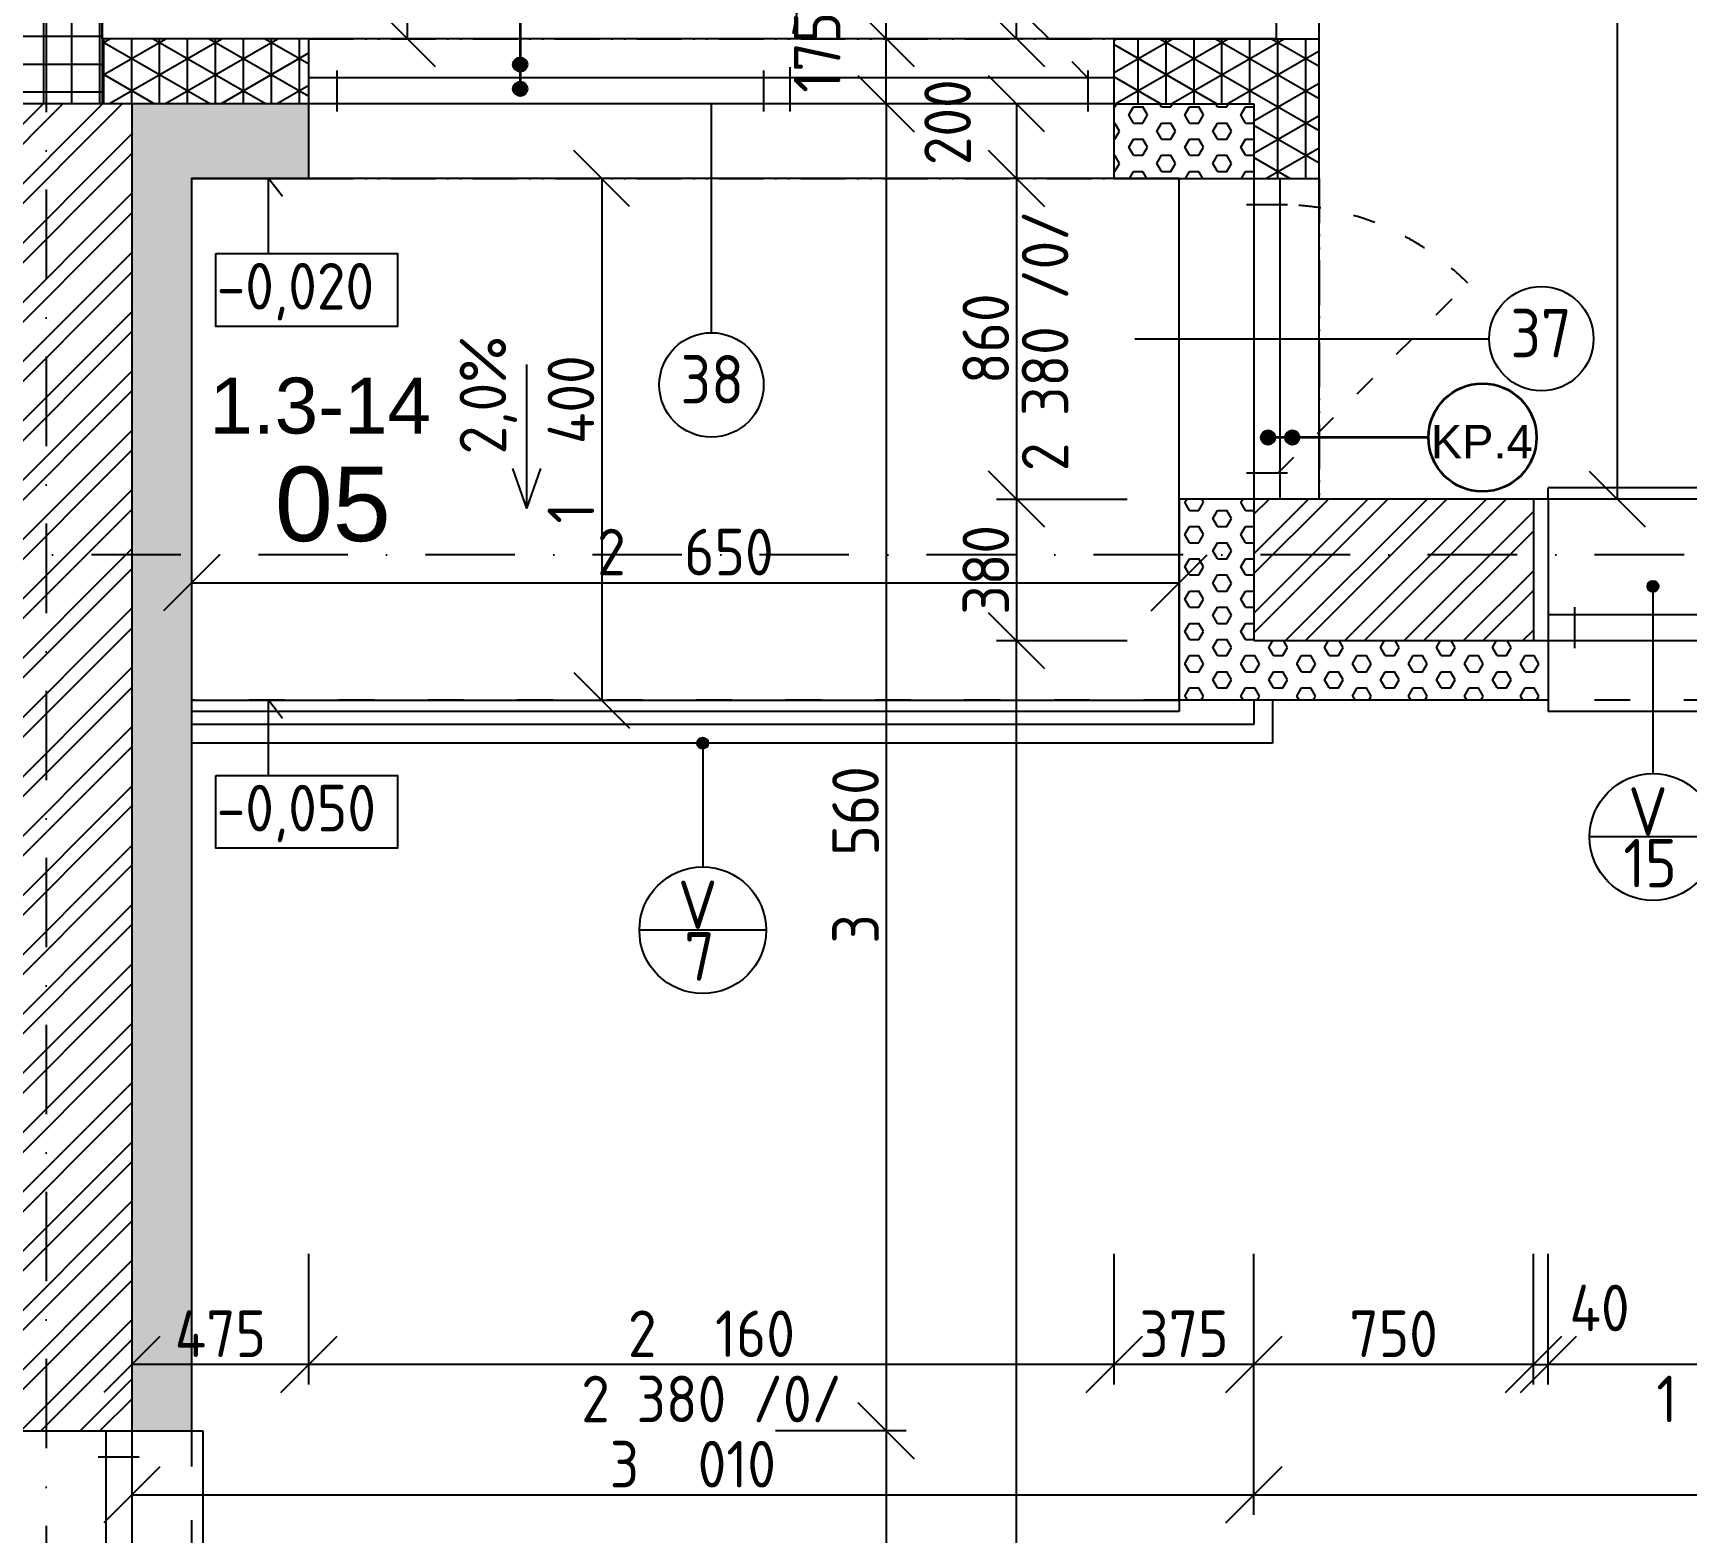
# Model space of a CAD drawing. Extents: x 4511820 to 5180432, y -1526536 to -944957.
# Drawn here: x 5109347 to 5113784, y -1302019 to -1297995 of the extents above; entities that cross this region are included whole.
import ezdxf

# ---------------------------------------------------------------- set-up
doc = ezdxf.new("R2010")
doc.units = 0
doc.header["$MEASUREMENT"] = 0
for name, pattern in [('ACAD_ISO03W100', [30, 12, -18]), ('ACAD_ISO12W100', [22, 12, -3, 0.5, -3, 0.5, -3]), ('BODKOCIARKOVANA_3', [5.6, 3, -1.3, 0, -1.3])]:
    doc.linetypes.add(name, pattern=pattern)
doc.layers.get('0').update_dxf_attribs({"linetype": 'CONTINUOUS'})
doc.layers.get('Defpoints').update_dxf_attribs({"color": 61, "linetype": 'CONTINUOUS'})
for name, color, linetype in [('KÓTY', 4, 'CONTINUOUS'), ('MÚRY', 1, 'CONTINUOUS'), ('OKNÁ', 143, 'CONTINUOUS'), ('osi', 253, 'CONTINUOUS'), ('Plochy', 41, 'CONTINUOUS'), ('POPIS', 7, 'CONTINUOUS'), ('POZEMOK', 7, 'CONTINUOUS'), ('TENKÁ', 7, 'CONTINUOUS'), ('ŠRAFY', 82, 'CONTINUOUS')]:
    doc.layers.add(name, color=color, linetype=linetype)
doc.layers.add('preklady', color=74, linetype='CONTINUOUS', lineweight=35)
doc.styles.add('ARIAL', font='arial.ttf')
doc.styles.add('STYLE1', font='isocp.shx')
doc.dimstyles.new('STANDARD-50', dxfattribs={"dimtxt": 125, "dimasz": 150, "dimexe": 10, "dimexo": 200, "dimgap": 20, "dimtad": 1, "dimdsep": 46, "dimlunit": 6, "dimtxsty": 'STYLE1', "dimblk1": 'OBLIQUE', "dimblk2": 'OBLIQUE', "dimsah": 1, "dimcen": 2.5, "dimse1": 1, "dimse2": 1, "dimadec": 0, "dimazin": 0, "dimtfac": 1, "dimtmove": 1, "dimatfit": 3, "dimldrblk": 'OBLIQUE', "dimfxl": 1, "dimtolj": 1, "dimtzin": 0, "dimarcsym": 0})
pattern_1 = [(45, (115395, 30907.69), (-79.549513, 79.549513), []), (45, (115448.03, 30907.69), (-79.549513, 79.549513), [])]
pattern_2 = [(90, (584112, -175781), (-75, 5e-15), []), (150, (584112, -175781), (-37.5, -64.9519053), []), (210, (584112, -175781), (37.5, -64.9519053), [])]
pattern_3 = [(0, (9e-09, -175781), (0, 43.3012702), [25, -50]), (120, (9e-09, -175781), (-37.5, -21.6506351), [25, -50]), (60, (25, -175781), (-37.5, 21.6506351), [25, -50])]

# ---------------------------------------------------------------- blocks, each defined once
blk = doc.blocks.new('_OBLIQUE')
at = {"color": 0, "linetype": 'ByBlock'}
blk.add_line((-0.5, -0.5), (0.5, 0.5), dxfattribs=at)
blk = doc.blocks.new('*D24719')
at = {"layer": 'Defpoints', "color": 0}
for p in [(5109612.5, -1298079.2), (5142602.5, -1299519.2), (5142602.5, -1302267.1)]:
    blk.add_point(p, dxfattribs=at)
at = {"layer": 'KÓTY', "color": 0, "lineweight": -2}
blk.add_line((5109612.5, -1302267.1), (5142602.5, -1302267.1), dxfattribs=at)
at = {"layer": 'KÓTY', "color": 0, "linetype": 'ByBlock', "lineweight": -2, "xscale": 150, "yscale": 150, "zscale": 150, "rotation": 180}
blk.add_blockref('_OBLIQUE', (5109612.5, -1302267.1), dxfattribs=at)
at = {"layer": 'KÓTY', "color": 0, "linetype": 'ByBlock', "lineweight": -2, "xscale": 150, "yscale": 150, "zscale": 150}
blk.add_blockref('_OBLIQUE', (5142602.5, -1302267.1), dxfattribs=at)
at = {"layer": 'KÓTY', "color": 0, "insert": (5126107.5, -1302184.6), "char_height": 125, "attachment_point": 5, "style": 'STYLE1'}
blk.add_mtext('\\A1;32ﾠ990', dxfattribs=at)
blk = doc.blocks.new('*D24725')
at = {"layer": 'Defpoints', "color": 0}
for p in [(5109612.5, -1298185.2), (5112622.5, -1298185.2), (5112622.5, -1301917.1)]:
    blk.add_point(p, dxfattribs=at)
at = {"layer": 'KÓTY', "color": 0, "lineweight": -2}
blk.add_line((5109612.5, -1301917.1), (5112622.5, -1301917.1), dxfattribs=at)
at = {"layer": 'KÓTY', "color": 0, "linetype": 'ByBlock', "lineweight": -2, "xscale": 150, "yscale": 150, "zscale": 150, "rotation": 180}
blk.add_blockref('_OBLIQUE', (5109612.5, -1301917.1), dxfattribs=at)
at = {"layer": 'KÓTY', "color": 0, "linetype": 'ByBlock', "lineweight": -2, "xscale": 150, "yscale": 150, "zscale": 150}
blk.add_blockref('_OBLIQUE', (5112622.5, -1301917.1), dxfattribs=at)
at = {"layer": 'KÓTY', "color": 0, "insert": (5111117.5, -1301834.6), "char_height": 125, "attachment_point": 5, "style": 'STYLE1'}
blk.add_mtext('\\A1;3ﾠ010', dxfattribs=at)
blk = doc.blocks.new('*D24726')
at = {"layer": 'Defpoints', "color": 0}
for p in [(5112622.5, -1298185.2), (5116172.5, -1299625.2), (5116172.5, -1301917.1)]:
    blk.add_point(p, dxfattribs=at)
at = {"layer": 'KÓTY', "color": 0, "lineweight": -2}
blk.add_line((5112622.5, -1301917.1), (5116172.5, -1301917.1), dxfattribs=at)
at = {"layer": 'KÓTY', "color": 0, "linetype": 'ByBlock', "lineweight": -2, "xscale": 150, "yscale": 150, "zscale": 150, "rotation": 180}
blk.add_blockref('_OBLIQUE', (5112622.5, -1301917.1), dxfattribs=at)
at = {"layer": 'KÓTY', "color": 0, "linetype": 'ByBlock', "lineweight": -2, "xscale": 150, "yscale": 150, "zscale": 150}
blk.add_blockref('_OBLIQUE', (5116172.5, -1301917.1), dxfattribs=at)
at = {"layer": 'KÓTY', "color": 0, "insert": (5114397.5, -1301834.6), "char_height": 125, "attachment_point": 5, "style": 'STYLE1'}
blk.add_mtext('\\A1;3ﾠ550', dxfattribs=at)
blk = doc.blocks.new('*D24761')
at = {"layer": 'Defpoints', "color": 0}
for p in [(5112622.5, -1299435.2), (5113372.5, -1299515.2), (5112622.5, -1301567.1)]:
    blk.add_point(p, dxfattribs=at)
at = {"layer": 'KÓTY', "color": 0, "lineweight": -2}
blk.add_line((5113372.5, -1301567.1), (5112622.5, -1301567.1), dxfattribs=at)
at = {"layer": 'KÓTY', "color": 0, "linetype": 'ByBlock', "lineweight": -2, "xscale": 150, "yscale": 150, "zscale": 150, "rotation": 180}
blk.add_blockref('_OBLIQUE', (5112622.5, -1301567.1), dxfattribs=at)
at = {"layer": 'KÓTY', "color": 0, "linetype": 'ByBlock', "lineweight": -2, "xscale": 150, "yscale": 150, "zscale": 150}
blk.add_blockref('_OBLIQUE', (5113372.5, -1301567.1), dxfattribs=at)
at = {"layer": 'KÓTY', "color": 0, "insert": (5112997.5, -1301484.6), "char_height": 125, "attachment_point": 5, "style": 'STYLE1'}
blk.add_mtext('\\A1;750', dxfattribs=at)
blk = doc.blocks.new('*D24762')
at = {"layer": 'Defpoints', "color": 0}
for p in [(5112247.5, -1298385.2), (5112622.5, -1299435.2), (5112247.5, -1301567.1)]:
    blk.add_point(p, dxfattribs=at)
at = {"layer": 'KÓTY', "color": 0, "lineweight": -2}
blk.add_line((5112622.5, -1301567.1), (5112247.5, -1301567.1), dxfattribs=at)
at = {"layer": 'KÓTY', "color": 0, "linetype": 'ByBlock', "lineweight": -2, "xscale": 150, "yscale": 150, "zscale": 150, "rotation": 180}
blk.add_blockref('_OBLIQUE', (5112247.5, -1301567.1), dxfattribs=at)
at = {"layer": 'KÓTY', "color": 0, "linetype": 'ByBlock', "lineweight": -2, "xscale": 150, "yscale": 150, "zscale": 150}
blk.add_blockref('_OBLIQUE', (5112622.5, -1301567.1), dxfattribs=at)
at = {"layer": 'KÓTY', "color": 0, "insert": (5112435, -1301484.6), "char_height": 125, "attachment_point": 5, "style": 'STYLE1'}
blk.add_mtext('\\A1;375', dxfattribs=at)
blk = doc.blocks.new('*D24763')
at = {"layer": 'Defpoints', "color": 0}
for p in [(5110087.5, -1298385.2), (5112247.5, -1298385.2), (5110087.5, -1301567.1)]:
    blk.add_point(p, dxfattribs=at)
at = {"layer": 'KÓTY', "color": 0, "lineweight": -2}
blk.add_line((5112247.5, -1301567.1), (5110087.5, -1301567.1), dxfattribs=at)
at = {"layer": 'KÓTY', "color": 0, "linetype": 'ByBlock', "lineweight": -2, "xscale": 150, "yscale": 150, "zscale": 150, "rotation": 180}
blk.add_blockref('_OBLIQUE', (5110087.5, -1301567.1), dxfattribs=at)
at = {"layer": 'KÓTY', "color": 0, "linetype": 'ByBlock', "lineweight": -2, "xscale": 150, "yscale": 150, "zscale": 150}
blk.add_blockref('_OBLIQUE', (5112247.5, -1301567.1), dxfattribs=at)
at = {"layer": 'KÓTY', "color": 0, "insert": (5111167.5, -1301484.6), "char_height": 125, "attachment_point": 5, "style": 'STYLE1'}
blk.add_mtext('\\A1;2ﾠ160', dxfattribs=at)
blk = doc.blocks.new('*D24764')
at = {"layer": 'Defpoints', "color": 0}
for p in [(5109612.5, -1298385.2), (5110087.5, -1298385.2), (5109612.5, -1301567.1)]:
    blk.add_point(p, dxfattribs=at)
at = {"layer": 'KÓTY', "color": 0, "lineweight": -2}
blk.add_line((5110087.5, -1301567.1), (5109612.5, -1301567.1), dxfattribs=at)
at = {"layer": 'KÓTY', "color": 0, "linetype": 'ByBlock', "lineweight": -2, "xscale": 150, "yscale": 150, "zscale": 150, "rotation": 180}
blk.add_blockref('_OBLIQUE', (5109612.5, -1301567.1), dxfattribs=at)
at = {"layer": 'KÓTY', "color": 0, "linetype": 'ByBlock', "lineweight": -2, "xscale": 150, "yscale": 150, "zscale": 150}
blk.add_blockref('_OBLIQUE', (5110087.5, -1301567.1), dxfattribs=at)
at = {"layer": 'KÓTY', "color": 0, "insert": (5109850, -1301484.6), "char_height": 125, "attachment_point": 5, "style": 'STYLE1'}
blk.add_mtext('\\A1;475', dxfattribs=at)
blk = doc.blocks.new('*D24771')
at = {"layer": 'Defpoints', "color": 0}
for p in [(5113372.5, -1299625.2), (5113412.5, -1299625.2), (5113412.5, -1301567.1)]:
    blk.add_point(p, dxfattribs=at)
at = {"layer": 'KÓTY', "color": 0, "lineweight": -2}
blk.add_line((5113372.5, -1301567.1), (5113412.5, -1301567.1), dxfattribs=at)
at = {"layer": 'KÓTY', "color": 0, "linetype": 'ByBlock', "lineweight": -2, "xscale": 150, "yscale": 150, "zscale": 150, "rotation": 180}
blk.add_blockref('_OBLIQUE', (5113372.5, -1301567.1), dxfattribs=at)
at = {"layer": 'KÓTY', "color": 0, "linetype": 'ByBlock', "lineweight": -2, "xscale": 150, "yscale": 150, "zscale": 150}
blk.add_blockref('_OBLIQUE', (5113412.5, -1301567.1), dxfattribs=at)
at = {"layer": 'KÓTY', "color": 0, "insert": (5113550, -1301415.5), "char_height": 125, "attachment_point": 5, "style": 'STYLE1'}
blk.add_mtext('\\A1;40', dxfattribs=at)
blk = doc.blocks.new('*D24773')
at = {"layer": 'Defpoints', "color": 0}
for p in [(5113412.5, -1299625.2), (5114832.5, -1299625.2), (5113412.5, -1301567.1)]:
    blk.add_point(p, dxfattribs=at)
at = {"layer": 'KÓTY', "color": 0, "lineweight": -2}
blk.add_line((5114832.5, -1301567.1), (5113412.5, -1301567.1), dxfattribs=at)
at = {"layer": 'KÓTY', "color": 0, "linetype": 'ByBlock', "lineweight": -2, "xscale": 150, "yscale": 150, "zscale": 150, "rotation": 180}
blk.add_blockref('_OBLIQUE', (5113412.5, -1301567.1), dxfattribs=at)
at = {"layer": 'KÓTY', "color": 0, "linetype": 'ByBlock', "lineweight": -2, "xscale": 150, "yscale": 150, "zscale": 150}
blk.add_blockref('_OBLIQUE', (5114832.5, -1301567.1), dxfattribs=at)
at = {"layer": 'KÓTY', "color": 0, "insert": (5114122.5, -1301484.6), "char_height": 125, "attachment_point": 5, "style": 'STYLE1'}
blk.add_mtext('\\A1;1ﾠ420', dxfattribs=at)
blk = doc.blocks.new('*D24775')
at = {"layer": 'Defpoints', "color": 0}
for p in [(5111986, -1299625.2), (5112270.5, -1299625.2), (5109260.5, -1312335.2)]:
    blk.add_point(p, dxfattribs=at)
at = {"layer": 'KÓTY', "color": 0, "lineweight": -2}
blk.add_line((5111986, -1312335.2), (5111986, -1299625.2), dxfattribs=at)
at = {"layer": 'KÓTY', "color": 0, "linetype": 'ByBlock', "lineweight": -2, "xscale": 150, "yscale": 150, "zscale": 150}
for p, rotation in [((5111986, -1299625.2), 90), ((5111986, -1312335.2), 270)]:
    blk.add_blockref('_OBLIQUE', p, dxfattribs=dict(at, rotation=rotation))
at = {"layer": 'KÓTY', "color": 0, "insert": (5111903.5, -1305980.2), "char_height": 125, "attachment_point": 5, "rotation": 90, "style": 'STYLE1'}
blk.add_mtext('\\A1;12ﾠ710', dxfattribs=at)
blk = doc.blocks.new('*D24784')
at = {"layer": 'Defpoints', "color": 0}
for p in [(5109502.5, -1301745.2), (5109502.5, -1303165.2), (5111636, -1303165.2)]:
    blk.add_point(p, dxfattribs=at)
at = {"layer": 'KÓTY', "color": 0, "lineweight": -2}
blk.add_line((5111636, -1301745.2), (5111636, -1303165.2), dxfattribs=at)
at = {"layer": 'KÓTY', "color": 0, "linetype": 'ByBlock', "lineweight": -2, "xscale": 150, "yscale": 150, "zscale": 150}
for p, rotation in [((5111636, -1301745.2), 90), ((5111636, -1303165.2), 270)]:
    blk.add_blockref('_OBLIQUE', p, dxfattribs=dict(at, rotation=rotation))
at = {"layer": 'KÓTY', "color": 0, "insert": (5111553.5, -1302455.2), "char_height": 125, "attachment_point": 5, "rotation": 90, "style": 'STYLE1'}
blk.add_mtext('\\A1;1ﾠ420', dxfattribs=at)
blk = doc.blocks.new('*D24785')
at = {"layer": 'Defpoints', "color": 0}
for p in [(5109612.5, -1298185.2), (5109612.5, -1301745.2), (5111636, -1301745.2)]:
    blk.add_point(p, dxfattribs=at)
at = {"layer": 'KÓTY', "color": 0, "lineweight": -2}
blk.add_line((5111636, -1298185.2), (5111636, -1301745.2), dxfattribs=at)
at = {"layer": 'KÓTY', "color": 0, "linetype": 'ByBlock', "lineweight": -2, "xscale": 150, "yscale": 150, "zscale": 150}
for p, rotation in [((5111636, -1298185.2), 90), ((5111636, -1301745.2), 270)]:
    blk.add_blockref('_OBLIQUE', p, dxfattribs=dict(at, rotation=rotation))
at = {"layer": 'KÓTY', "color": 0, "insert": (5111554, -1300200), "char_height": 125, "attachment_point": 5, "rotation": 90, "style": 'STYLE1'}
blk.add_mtext('\\A1;3ﾠ560', dxfattribs=at)
blk = doc.blocks.new('*D25096')
at = {"layer": 'Defpoints', "color": 0}
for p in [(5111636, -1298010.2), (5111897.5, -1298010.2), (5111897.5, -1298185.2)]:
    blk.add_point(p, dxfattribs=at)
at = {"layer": 'KÓTY', "color": 0, "lineweight": -2}
blk.add_line((5111636, -1298185.2), (5111636, -1298010.2), dxfattribs=at)
at = {"layer": 'KÓTY', "color": 0, "linetype": 'ByBlock', "lineweight": -2, "xscale": 150, "yscale": 150, "zscale": 150}
for p, rotation in [((5111636, -1298010.2), 90), ((5111636, -1298185.2), 270)]:
    blk.add_blockref('_OBLIQUE', p, dxfattribs=dict(at, rotation=rotation))
at = {"layer": 'KÓTY', "color": 0, "insert": (5111451, -1298046.9), "char_height": 125, "attachment_point": 5, "rotation": 90, "style": 'STYLE1'}
blk.add_mtext('\\A1;175', dxfattribs=at)
blk = doc.blocks.new('*D25097')
at = {"layer": 'Defpoints', "color": 0}
for p in [(5111636, -1293875.2), (5111636, -1293875.2), (5111897.5, -1298010.2)]:
    blk.add_point(p, dxfattribs=at)
at = {"layer": 'KÓTY', "color": 0, "lineweight": -2}
blk.add_line((5111636, -1298010.2), (5111636, -1293875.2), dxfattribs=at)
at = {"layer": 'KÓTY', "color": 0, "linetype": 'ByBlock', "lineweight": -2, "xscale": 150, "yscale": 150, "zscale": 150}
for p, rotation in [((5111636, -1293875.2), 90), ((5111636, -1298010.2), 270)]:
    blk.add_blockref('_OBLIQUE', p, dxfattribs=dict(at, rotation=rotation))
at = {"layer": 'KÓTY', "color": 0, "insert": (5111553.5, -1295942.7), "char_height": 125, "attachment_point": 5, "rotation": 90, "style": 'STYLE1'}
blk.add_mtext('\\A1;4ﾠ135', dxfattribs=at)
blk = doc.blocks.new('*D25102')
at = {"layer": 'Defpoints', "color": 0}
for p in [(5110351.5, -1294475.2), (5110351.5, -1298010.2), (5110351.5, -1298010.2)]:
    blk.add_point(p, dxfattribs=at)
at = {"layer": 'KÓTY', "color": 0, "lineweight": -2}
blk.add_line((5110351.5, -1294475.2), (5110351.5, -1298010.2), dxfattribs=at)
at = {"layer": 'KÓTY', "color": 0, "linetype": 'ByBlock', "lineweight": -2, "xscale": 150, "yscale": 150, "zscale": 150}
for p, rotation in [((5110351.5, -1294475.2), 90), ((5110351.5, -1298010.2), 270)]:
    blk.add_blockref('_OBLIQUE', p, dxfattribs=dict(at, rotation=rotation))
at = {"layer": 'KÓTY', "color": 0, "insert": (5110269, -1296242.7), "char_height": 125, "attachment_point": 5, "rotation": 90, "style": 'STYLE1'}
blk.add_mtext('\\A1;3ﾠ535', dxfattribs=at)
blk = doc.blocks.new('*D25103')
at = {"layer": 'Defpoints', "color": 0}
for p in [(5112797.5, -1297608.5), (5109532.5, -1298010.2), (5112797.5, -1298010.2)]:
    blk.add_point(p, dxfattribs=at)
at = {"layer": 'KÓTY', "color": 0, "lineweight": -2}
blk.add_line((5109532.5, -1297608.5), (5112797.5, -1297608.5), dxfattribs=at)
at = {"layer": 'KÓTY', "color": 0, "linetype": 'ByBlock', "lineweight": -2, "xscale": 150, "yscale": 150, "zscale": 150, "rotation": 180}
blk.add_blockref('_OBLIQUE', (5109532.5, -1297608.5), dxfattribs=at)
at = {"layer": 'KÓTY', "color": 0, "linetype": 'ByBlock', "lineweight": -2, "xscale": 150, "yscale": 150, "zscale": 150}
blk.add_blockref('_OBLIQUE', (5112797.5, -1297608.5), dxfattribs=at)
at = {"layer": 'KÓTY', "color": 0, "insert": (5111165, -1297526), "char_height": 125, "attachment_point": 5, "style": 'STYLE1'}
blk.add_mtext('\\A1;3ﾠ265', dxfattribs=at)
blk = doc.blocks.new('*D25152')
at = {"layer": 'Defpoints', "color": 0}
for p in [(5112622.5, -1299245.2), (5111986, -1299625.2), (5112622.5, -1299625.2)]:
    blk.add_point(p, dxfattribs=at)
at = {"layer": 'KÓTY', "color": 0, "lineweight": -2}
blk.add_line((5111986, -1299245.2), (5111986, -1299625.2), dxfattribs=at)
at = {"layer": 'KÓTY', "color": 0, "linetype": 'ByBlock', "lineweight": -2, "xscale": 150, "yscale": 150, "zscale": 150}
for p, rotation in [((5111986, -1299245.2), 90), ((5111986, -1299625.2), 270)]:
    blk.add_blockref('_OBLIQUE', p, dxfattribs=dict(at, rotation=rotation))
at = {"layer": 'KÓTY', "color": 0, "insert": (5111903.5, -1299435.2), "char_height": 125, "attachment_point": 5, "rotation": 90, "style": 'STYLE1'}
blk.add_mtext('\\A1;380', dxfattribs=at)
blk = doc.blocks.new('*D25153')
at = {"layer": 'Defpoints', "color": 0}
for p in [(5112422.5, -1298385.2), (5111986, -1299245.2), (5112422.5, -1299245.2)]:
    blk.add_point(p, dxfattribs=at)
at = {"layer": 'KÓTY', "color": 0, "lineweight": -2}
blk.add_line((5111986, -1298385.2), (5111986, -1299245.2), dxfattribs=at)
at = {"layer": 'KÓTY', "color": 0, "linetype": 'ByBlock', "lineweight": -2, "xscale": 150, "yscale": 150, "zscale": 150}
for p, rotation in [((5111986, -1298385.2), 90), ((5111986, -1299245.2), 270)]:
    blk.add_blockref('_OBLIQUE', p, dxfattribs=dict(at, rotation=rotation))
at = {"layer": 'KÓTY', "color": 0, "insert": (5111903.5, -1298815.2), "char_height": 125, "attachment_point": 5, "rotation": 90, "style": 'STYLE1'}
blk.add_mtext('\\A1;860', dxfattribs=at)
blk = doc.blocks.new('*D25154')
at = {"layer": 'Defpoints', "color": 0}
for p in [(5112247.5, -1298185.2), (5111986, -1298385.2), (5112247.5, -1298385.2)]:
    blk.add_point(p, dxfattribs=at)
at = {"layer": 'KÓTY', "color": 0, "lineweight": -2}
blk.add_line((5111986, -1298185.2), (5111986, -1298385.2), dxfattribs=at)
at = {"layer": 'KÓTY', "color": 0, "linetype": 'ByBlock', "lineweight": -2, "xscale": 150, "yscale": 150, "zscale": 150}
for p, rotation in [((5111986, -1298185.2), 90), ((5111986, -1298385.2), 270)]:
    blk.add_blockref('_OBLIQUE', p, dxfattribs=dict(at, rotation=rotation))
at = {"layer": 'KÓTY', "color": 0, "insert": (5111801, -1298234.4), "char_height": 125, "attachment_point": 5, "rotation": 90, "style": 'STYLE1'}
blk.add_mtext('\\A1;200', dxfattribs=at)
blk = doc.blocks.new('*D25155')
at = {"layer": 'Defpoints', "color": 0}
for p in [(5112750, -1293760.2), (5112870, -1299245.2), (5113597, -1299245.2)]:
    blk.add_point(p, dxfattribs=at)
at = {"layer": 'KÓTY', "color": 0, "lineweight": -2}
blk.add_line((5113597, -1293760.2), (5113597, -1299245.2), dxfattribs=at)
at = {"layer": 'KÓTY', "color": 0, "linetype": 'ByBlock', "lineweight": -2, "xscale": 150, "yscale": 150, "zscale": 150}
for p, rotation in [((5113597, -1293760.2), 90), ((5113597, -1299245.2), 270)]:
    blk.add_blockref('_OBLIQUE', p, dxfattribs=dict(at, rotation=rotation))
at = {"layer": 'KÓTY', "color": 0, "insert": (5113514.5, -1296502.7), "char_height": 125, "attachment_point": 5, "rotation": 90, "style": 'STYLE1'}
blk.add_mtext('\\A1;5ﾠ485', dxfattribs=at)
blk = doc.blocks.new('*D25195')
at = {"layer": 'Defpoints', "color": 0}
for p in [(5109772.5, -1298385.2), (5112422.5, -1298385.2), (5112422.5, -1299470)]:
    blk.add_point(p, dxfattribs=at)
at = {"layer": 'KÓTY', "color": 0, "lineweight": -2}
blk.add_line((5109772.5, -1299470), (5112422.5, -1299470), dxfattribs=at)
at = {"layer": 'KÓTY', "color": 0, "linetype": 'ByBlock', "lineweight": -2, "xscale": 150, "yscale": 150, "zscale": 150, "rotation": 180}
blk.add_blockref('_OBLIQUE', (5109772.5, -1299470), dxfattribs=at)
at = {"layer": 'KÓTY', "color": 0, "linetype": 'ByBlock', "lineweight": -2, "xscale": 150, "yscale": 150, "zscale": 150}
blk.add_blockref('_OBLIQUE', (5112422.5, -1299470), dxfattribs=at)
at = {"layer": 'KÓTY', "color": 0, "insert": (5111097.5, -1299387.5), "char_height": 125, "attachment_point": 5, "style": 'STYLE1'}
blk.add_mtext('\\A1;2ﾠ650', dxfattribs=at)
blk = doc.blocks.new('*D25196')
at = {"layer": 'Defpoints', "color": 0}
for p in [(5111616.5, -1298385.2), (5110873, -1299785.2), (5111791.5, -1299785.2)]:
    blk.add_point(p, dxfattribs=at)
at = {"layer": 'KÓTY', "color": 0, "lineweight": -2}
blk.add_line((5110873, -1298385.2), (5110873, -1299785.2), dxfattribs=at)
at = {"layer": 'KÓTY', "color": 0, "linetype": 'ByBlock', "lineweight": -2, "xscale": 150, "yscale": 150, "zscale": 150}
for p, rotation in [((5110873, -1298385.2), 90), ((5110873, -1299785.2), 270)]:
    blk.add_blockref('_OBLIQUE', p, dxfattribs=dict(at, rotation=rotation))
at = {"layer": 'KÓTY', "color": 0, "insert": (5110790.5, -1299085.2), "char_height": 125, "attachment_point": 5, "rotation": 90, "style": 'STYLE1'}
blk.add_mtext('\\A1;1ﾠ400', dxfattribs=at)
blk = doc.blocks.new('*D25654')
at = {"layer": 'Defpoints', "color": 0}
for p in [(5111986, -1296760.2), (5112579, -1296760.2), (5112579, -1298010.2)]:
    blk.add_point(p, dxfattribs=at)
at = {"layer": 'KÓTY', "color": 0, "lineweight": -2}
blk.add_line((5111986, -1298010.2), (5111986, -1296760.2), dxfattribs=at)
at = {"layer": 'KÓTY', "color": 0, "linetype": 'ByBlock', "lineweight": -2, "xscale": 150, "yscale": 150, "zscale": 150}
for p, rotation in [((5111986, -1296760.2), 90), ((5111986, -1298010.2), 270)]:
    blk.add_blockref('_OBLIQUE', p, dxfattribs=dict(at, rotation=rotation))
at = {"layer": 'KÓTY', "color": 0, "insert": (5111903.5, -1297385.2), "char_height": 125, "attachment_point": 5, "rotation": 90, "style": 'STYLE1'}
blk.add_mtext('\\A1;1ﾠ250', dxfattribs=at)

msp = doc.modelspace()

# ---------------------------------------------------------------- hatches: boundary and pattern name
at = {"layer": 'preklady'}
h = msp.add_hatch(color=256, dxfattribs=at)
h.dxf.hatch_style = 1
h.paths.add_polyline_path([(5110672.904, -1298079.691, 1), (5110635.904, -1298079.691, 1)])
h = msp.add_hatch(color=256, dxfattribs=at)
h.dxf.hatch_style = 1
h.paths.add_polyline_path([(5110672.904, -1298144.691, 1), (5110635.904, -1298144.691, 1)])
h = msp.add_hatch(color=256, dxfattribs=at)
h.dxf.hatch_style = 1
h.paths.add_polyline_path([(5112660.691, -1299098.691, 1), (5112660.691, -1299061.691, 1)])
h = msp.add_hatch(color=256, dxfattribs=at)
h.dxf.hatch_style = 1
h.paths.add_polyline_path([(5112725.691, -1299098.691, 1), (5112725.691, -1299061.691, 1)])
at = {"layer": 'TENKÁ'}
h = msp.add_hatch(color=256, dxfattribs=at)
h.dxf.hatch_style = 1
h.paths.add_polyline_path([(5113693.234, -1299494.518, 2.41421356), (5113678.234, -1299479.518, 0.41421356)])
h = msp.add_hatch(color=256, dxfattribs=at)
h.dxf.hatch_style = 1
h.paths.add_polyline_path([(5111144, -1299915.191, 2.41421356), (5111129, -1299900.191, 0.41421356)])
at = {"layer": 'ŠRAFY', "ltscale": 0.25}
h = msp.add_hatch(dxfattribs=at)
h.set_pattern_fill('ANSI37', color=256, scale=600, angle=45)
h.set_pattern_definition([(90, (-3307273.674, 493071.734), (-75, 1e-14), []), (180, (-3307273.674, 493071.734), (-1e-14, -75), [])])
h.paths.add_polyline_path([(5109232.5, -1295330.191), (5109232.5, -1295445.191), (5109232.5, -1298185.191), (5109532.5, -1298185.191), (5109532.5, -1298010.191), (5109532.5, -1294475.191), (5109532.5, -1294360.191), (5109532.5, -1293685.191), (5109347.5, -1293685.191), (5109232.5, -1293685.191), (5109232.5, -1295280.191)])
h = msp.add_hatch(dxfattribs=at)
h.set_pattern_fill('NET3', color=256, scale=600, angle=90)
h.set_pattern_definition(pattern_2)
h.paths.add_polyline_path([(5109532.5, -1298185.191), (5109612.5, -1298185.191), (5110087.5, -1298185.191), (5110087.5, -1298115.191), (5110087.5, -1298010.191), (5109532.5, -1298010.191)])
h = msp.add_hatch(dxfattribs=at)
h.set_pattern_fill('NET3', color=256, scale=600, angle=90)
h.set_pattern_definition(pattern_2)
h.paths.add_polyline_path([(5112797.5, -1298385.191), (5112797.5, -1298010.191), (5112682.5, -1298010.191), (5112247.5, -1298010.191), (5112247.5, -1298185.191), (5112622.5, -1298185.191), (5112622.5, -1298385.191)])
at = {"layer": 'ŠRAFY'}
h = msp.add_hatch(dxfattribs=at)
h.set_pattern_fill('ANSI32', color=256, scale=300)
h.set_pattern_definition(pattern_1)
h.paths.add_polyline_path([(5109612.5, -1301745.191), (5109612.5, -1298185.191), (5109232.5, -1298185.191), (5109232.5, -1299245.191), (5109232.5, -1299545.191), (5109232.5, -1300440.191), (5109232.5, -1300520.191), (5109232.5, -1301300.191), (5109232.5, -1301415.191), (5109232.5, -1301745.191)])
h = msp.add_hatch(dxfattribs=at)
h.set_pattern_fill('HEX', color=256, scale=200)
h.set_pattern_definition(pattern_3)
h.paths.add_polyline_path([(5109772.5, -1299850.191), (5109772.5, -1299815.191), (5109772.5, -1299785.191), (5109772.5, -1298385.191), (5109979.145, -1298385.191), (5110087.5, -1298385.191), (5110087.5, -1298185.191), (5109612.5, -1298185.191), (5109612.5, -1301745.191), (5109772.5, -1301745.191), (5109772.5, -1299900.191)])
h.paths.add_polyline_path([(5109700, -1301359.646), (5110000, -1301359.646), (5110000, -1301609.646), (5109700, -1301609.646)], flags=24)
h = msp.add_hatch(dxfattribs=at)
h.set_pattern_fill('HEX', color=256, scale=200)
h.set_pattern_definition(pattern_3)
h.paths.add_polyline_path([(5112247.5, -1298185.191), (5112247.5, -1298385.191), (5112297.5, -1298385.191), (5112382.5, -1298385.191), (5112422.5, -1298385.191), (5112622.5, -1298385.191), (5112622.5, -1298185.191)])
h = msp.add_hatch(dxfattribs=at)
h.set_pattern_fill('HEX', color=256, scale=200)
h.set_pattern_definition(pattern_3)
h.paths.add_polyline_path([(5112422.5, -1299785.191), (5112622.5, -1299785.191), (5112672.5, -1299785.191), (5113412.5, -1299785.191), (5113412.5, -1299625.191), (5113372.5, -1299625.191), (5112622.5, -1299625.191), (5112622.5, -1299245.191), (5112422.5, -1299245.191)])
h = msp.add_hatch(dxfattribs=at)
h.set_pattern_fill('ANSI32', color=256, scale=300)
h.set_pattern_definition(pattern_1)
h.paths.add_polyline_path([(5112622.5, -1299625.191), (5113372.5, -1299625.191), (5113372.5, -1299245.191), (5112622.5, -1299245.191)])

# ---------------------------------------------------------------- linework, layer by layer
at = {"layer": 'KÓTY', "ltscale": 25}
for p, q in [((5111932.597, -1299245.191), (5112282.597, -1299245.191)), ((5111932.597, -1299625.191), (5112282.597, -1299625.191)), ((5110087.5, -1301620.549), (5110087.5, -1301270.549)), ((5112247.5, -1301620.549), (5112247.5, -1301270.549)), ((5112622.5, -1301620.549), (5112622.5, -1301270.549)), ((5113372.5, -1301620.549), (5113372.5, -1301270.549)), ((5113412.5, -1301620.549), (5113412.5, -1301270.549)), ((5112622.5, -1301970.549), (5112622.5, -1301620.549)), ((5111689.403, -1301745.191), (5111339.403, -1301745.191))]:
    msp.add_line(p, q, dxfattribs=at)
at = {"layer": 'MÚRY'}
for p, q in [((5109532.5, -1294475.191), (5109532.5, -1298010.191)), ((5110087.5, -1298010.191), (5109532.5, -1298010.191)), ((5110087.5, -1298385.191), (5110087.5, -1298010.191)), ((5112247.5, -1298010.191), (5112797.5, -1298010.191)), ((5112247.5, -1298385.191), (5112247.5, -1298010.191)), ((5112797.5, -1298385.191), (5112797.5, -1298010.191)), ((5109772.5, -1298385.191), (5109772.5, -1301745.191)), ((5109772.5, -1298385.191), (5110087.5, -1298385.191)), ((5112247.5, -1298385.191), (5112797.5, -1298385.191)), ((5112297.5, -1298385.191), (5112382.5, -1298385.191)), ((5112422.5, -1299245.191), (5112422.5, -1299785.191)), ((5113412.5, -1299245.191), (5112422.5, -1299245.191)), ((5113412.5, -1299245.191), (5113412.5, -1299785.191)), ((5113412.5, -1299785.191), (5112422.5, -1299785.191)), ((5109232.5, -1301745.191), (5109772.5, -1301745.191))]:
    msp.add_line(p, q, dxfattribs=at)
at = {"layer": 'OKNÁ', "linetype": 'ACAD_ISO03W100', "ltscale": 5}
for p, q in [((5112177.5, -1298115.191), (5111611.815, -1297549.506)), ((5112687.5, -1299175.191), (5113196.617, -1298666.075))]:
    msp.add_line(p, q, dxfattribs=at)
at = {"layer": 'OKNÁ', "ltscale": 0.25}
for p, q in [((5110162.5, -1298095.191), (5110162.5, -1298205.191)), ((5111307.5, -1298095.191), (5111307.5, -1298205.191)), ((5111377.5, -1298095.191), (5111377.5, -1298205.191)), ((5112177.5, -1298095.191), (5112177.5, -1298205.191)), ((5112247.5, -1298115.191), (5110087.5, -1298115.191)), ((5112247.5, -1298185.191), (5110087.5, -1298185.191)), ((5111167.5, -1298799.045), (5111167.5, -1298185.191)), ((5112622.5, -1298385.191), (5112622.5, -1299245.191)), ((5112692.5, -1298385.191), (5112692.5, -1299245.191)), ((5112602.5, -1298455.191), (5112712.5, -1298455.191)), ((5112303.146, -1298815.191), (5113253.909, -1298815.191)), ((5112602.5, -1299175.191), (5112712.5, -1299175.191)), ((5113412.5, -1299555.191), (5114832.5, -1299555.191)), ((5113482.5, -1299535.191), (5113482.5, -1299645.191)), ((5113482.5, -1299535.191), (5113482.5, -1299645.191)), ((5113412.5, -1299625.191), (5114832.5, -1299625.191)), ((5109542.5, -1301745.191), (5109542.5, -1303165.191)), ((5109612.5, -1301745.191), (5109612.5, -1303165.191)), ((5109522.5, -1301815.191), (5109632.5, -1301815.191)), ((5109522.5, -1301815.191), (5109632.5, -1301815.191))]:
    msp.add_line(p, q, dxfattribs=at)
for centre in [(5113393.909, -1298815.191), (5111167.5, -1298939.045)]:
    msp.add_circle(centre, 140, dxfattribs=at)
at = {"layer": 'OKNÁ', "linetype": 'ACAD_ISO03W100', "ltscale": 5}
for centre, radius, start, end in [((5112177.5, -1298115.191), 800, 135, 180), ((5112687.5, -1299175.191), 720, 45, 90)]:
    msp.add_arc(centre, radius, start, end, dxfattribs=at)
at = {"layer": 'osi', "linetype": 'BODKOCIARKOVANA_3', "ltscale": 80}
for p, q in [((5109382.5, -1284972.097), (5109382.5, -1316900)), ((5157242.5, -1299395.191), (5093572.5, -1299395.191))]:
    msp.add_line(p, q, dxfattribs=at)
at = {"layer": 'Plochy'}
for points in [[(5109532.5, -1298010.191), (5109532.5, -1294475.191), (5111532.5, -1294475.191), (5111532.5, -1293875.191), (5112682.5, -1293875.191), (5112682.5, -1294475.191), (5112797.5, -1294475.191), (5112797.5, -1292685.191), (5112912.5, -1292685.191), (5112912.5, -1291995.191), (5115872.5, -1291995.191), (5115872.5, -1294270.191), (5115457.5, -1294270.191), (5115457.5, -1295020.191), (5115872.5, -1295020.191), (5115872.5, -1299245.191), (5112797.5, -1299245.191), (5112797.5, -1296760.191), (5112682.5, -1296760.191), (5112682.5, -1298010.191)], [(5112422.5, -1298385.191), (5109772.5, -1298385.191), (5109772.5, -1299785.191), (5112422.5, -1299785.191)]]:
    msp.add_lwpolyline(points, close=True, dxfattribs=at)
at = {"layer": 'POZEMOK'}
for p, q in [((5112622.5, -1299785.191), (5112622.5, -1299850.191)), ((5112672.5, -1299785.191), (5112672.5, -1299900.191)), ((5112622.5, -1299850.191), (5109772.5, -1299850.191)), ((5112672.5, -1299900.191), (5109772.5, -1299900.191))]:
    msp.add_line(p, q, dxfattribs=at)
at = {"layer": 'preklady'}
for p, q in [((5110654.404, -1297915.383), (5110654.404, -1298126.191)), ((5113091, -1299080.191), (5112679.191, -1299080.191))]:
    msp.add_line(p, q, dxfattribs=at)
for centre in [(5110654.404, -1298079.691), (5110654.404, -1298144.691), (5112660.691, -1299080.191), (5112725.691, -1299080.191)]:
    msp.add_circle(centre, 18.5, dxfattribs=at)
at = {"layer": 'preklady', "ltscale": 0.25}
msp.add_circle((5113236, -1299080.191), 145, dxfattribs=at)
at = {"layer": 'TENKÁ'}
for p, q in [((5112682.5, -1296760.191), (5112682.5, -1298010.191)), ((5112797.5, -1298010.191), (5112797.5, -1296760.191)), ((5109532.5, -1298010.191), (5109532.5, -1298185.191)), ((5110087.5, -1298185.191), (5109232.5, -1298185.191)), ((5109612.5, -1298185.191), (5109612.5, -1301745.191)), ((5112247.5, -1298185.191), (5112622.5, -1298185.191)), ((5112622.5, -1298185.191), (5112622.5, -1298385.191)), ((5109979.145, -1298586.691), (5109979.145, -1298385.191)), ((5110016.5, -1298434), (5109979.145, -1298385.191)), ((5110671.462, -1298884.25), (5110671.462, -1299270.25)), ((5110633.862, -1299163.05), (5110671.462, -1299270.25)), ((5110709.062, -1299163.05), (5110671.462, -1299270.25)), ((5112622.5, -1299245.191), (5112622.5, -1299625.191)), ((5113372.5, -1299245.191), (5113372.5, -1299625.191)), ((5112622.5, -1299625.191), (5113412.5, -1299625.191)), ((5109979.145, -1299986.691), (5109979.145, -1299785.191)), ((5110016.5, -1299834), (5109979.145, -1299785.191))]:
    msp.add_line(p, q, dxfattribs=at)
at = {"layer": 'TENKÁ', "linetype": 'ACAD_ISO12W100', "ltscale": 10}
for p, q in [((5110087.5, -1298010.191), (5112247.5, -1298010.191)), ((5110087.5, -1298385.191), (5112247.5, -1298385.191)), ((5112422.5, -1299245.191), (5112422.5, -1298385.191)), ((5112797.5, -1298385.191), (5112797.5, -1299245.191))]:
    msp.add_line(p, q, dxfattribs=at)
at = {"layer": 'TENKÁ', "ltscale": 0.25}
for p, q in [((5114832.5, -1299215.191), (5113412.5, -1299215.191)), ((5113412.5, -1299245.191), (5113412.5, -1299215.191)), ((5113693.234, -1299479.518), (5113693.234, -1299981.921)), ((5112422.5, -1299785.191), (5112422.5, -1299815.191)), ((5113412.5, -1299785.191), (5113412.5, -1299815.191)), ((5112422.5, -1299815.191), (5109772.5, -1299815.191)), ((5114832.5, -1299815.191), (5113412.5, -1299815.191)), ((5111144, -1299900.191), (5111144, -1300232.094)), ((5113863.234, -1300151.921), (5113523.234, -1300151.921)), ((5111314, -1300402.094), (5110974, -1300402.094)), ((5109772.5, -1301745.191), (5109802.5, -1301745.191)), ((5109802.5, -1301745.191), (5109802.5, -1303165.191))]:
    msp.add_line(p, q, dxfattribs=at)
at = {"layer": 'TENKÁ', "linetype": 'ACAD_ISO03W100', "ltscale": 8}
for p, q in [((5114832.5, -1299245.191), (5113412.5, -1299245.191)), ((5112422.5, -1299785.191), (5109772.5, -1299785.191)), ((5114832.5, -1299785.191), (5113412.5, -1299785.191)), ((5109772.5, -1301745.191), (5109772.5, -1303165.191))]:
    msp.add_line(p, q, dxfattribs=at)
at = {"layer": 'TENKÁ'}
for points in [[(5109837.837, -1298586.691), (5110325.452, -1298586.691), (5110325.452, -1298782.09), (5109837.837, -1298782.09)], [(5109837.837, -1299986.691), (5110325.452, -1299986.691), (5110325.452, -1300182.09), (5109837.837, -1300182.09)]]:
    msp.add_lwpolyline(points, close=True, dxfattribs=at)
for centre in [(5113693.234, -1299479.518), (5111144, -1299900.191)]:
    msp.add_circle(centre, 15, dxfattribs=at)
at = {"layer": 'TENKÁ', "ltscale": 0.25}
for centre in [(5113693.234, -1300151.921), (5111144, -1300402.094)]:
    msp.add_circle(centre, 170, dxfattribs=at)

# ---------------------------------------------------------------- texts
at = {"layer": 'KÓTY', "insert": (5112062.5, -1298821.114), "char_height": 125, "attachment_point": 5, "rotation": 90, "style": 'STYLE1'}
msp.add_mtext('\\A1;2 380 /0/', dxfattribs=at)
at = {"layer": 'KÓTY', "char_height": 125, "attachment_point": 5, "style": 'STYLE1'}
for s, insert in [('\\A1;2 380 /0/', (5111167.5, -1301659.604)), ('\\A1;1 420 /960/', (5114122.5, -1301659.604))]:
    msp.add_mtext(s, dxfattribs=dict(at, insert=insert))
at = {"layer": 'POPIS', "lineweight": 40, "ltscale": 0.25, "style": 'ARIAL'}
for s, height, p in [('1.3-14', 150, (5109820.911, -1299069.579)), ('05', 200, (5109996.311, -1299358.27))]:
    msp.add_text(s, height=height, dxfattribs=at).set_placement(p)
at = {"layer": 'preklady', "linetype": 'Continuous', "lineweight": 20, "style": 'ARIAL'}
msp.add_text('KP.4', height=90, dxfattribs=at).set_placement((5113097.736, -1299136.448))
at = {"layer": 'TENKÁ', "ltscale": 0.25, "style": 'STYLE1'}
for s, p in [('-0,020', (5109840.227, -1298736.892)), ('-0,050', (5109840.227, -1300136.892))]:
    msp.add_text(s, height=125, dxfattribs=at).set_placement(p)
at = {"layer": 'TENKÁ', "style": 'STYLE1'}
for s, p in [('37', (5113310.878, -1298865.191)), ('38', (5111084.47, -1298989.045)), ('V', (5113627.204, -1300148.421)), ('15', (5113613.704, -1300287.058)), ('V', (5111077.97, -1300398.594)), ('7', (5111094.47, -1300537.231))]:
    msp.add_text(s, height=130, dxfattribs=at).set_placement(p)
at = {"layer": 'TENKÁ', "ltscale": 0.25, "style": 'STYLE1'}
msp.add_text('2,0%', height=125, rotation=90, dxfattribs=at).set_placement((5110616.751, -1299125.418))

# ---------------------------------------------------------------- dimensions: what is measured, and where the dimension line sits
at = {"layer": 'KÓTY'}
for base, p1, p2, picture, middle in [((5113597, -1299245.191), (5112750, -1293760.191), (5112870, -1299245.191), '*D25155', (5113514.457, -1296502.691)), ((5111636, -1293875.191), (5111897.5, -1298010.191), (5111636, -1293875.191), '*D25097', (5111553.457, -1295942.691)), ((5110351.5, -1298010.191), (5110351.5, -1294475.191), (5110351.5, -1298010.191), '*D25102', (5110268.957, -1296242.691)), ((5111986, -1296760.191), (5112579, -1298010.191), (5112579, -1296760.191), '*D25654', (5111903.457, -1297385.191)), ((5111636, -1298010.191), (5111897.5, -1298185.191), (5111897.5, -1298010.191), '*D25096', (5111451, -1298046.941)), ((5111986, -1298385.191), (5112247.5, -1298185.191), (5112247.5, -1298385.191), '*D25154', (5111801, -1298234.441)), ((5110873, -1299785.191), (5111616.5, -1298385.191), (5111791.5, -1299785.191), '*D25196', (5110790.457, -1299085.191)), ((5111986, -1299245.191), (5112422.5, -1298385.191), (5112422.5, -1299245.191), '*D25153', (5111903.5, -1298815.191)), ((5111986, -1299625.191), (5112622.5, -1299245.191), (5112622.5, -1299625.191), '*D25152', (5111903.5, -1299435.191)), ((5111986, -1299625.191), (5109260.5, -1312335.191), (5112270.5, -1299625.191), '*D24775', (5111903.457, -1305980.191)), ((5111636, -1303165.191), (5109502.5, -1301745.191), (5109502.5, -1303165.191), '*D24784', (5111553.457, -1302455.191))]:
    dim = msp.add_linear_dim(base=base, p1=p1, p2=p2, angle=90, dimstyle='STANDARD-50', dxfattribs=at)
    dim.commit()
    dim.dimension.update_dxf_attribs({"geometry": picture, "text_midpoint": middle})
for base, p1, p2, picture, middle in [((5112797.5, -1297608.5), (5109532.5, -1298010.191), (5112797.5, -1298010.191), '*D25103', (5111165, -1297525.957)), ((5142602.5, -1302267.146), (5109612.5, -1298079.191), (5142602.5, -1299519.191), '*D24719', (5126107.5, -1302184.604)), ((5112622.5, -1301917.146), (5109612.5, -1298185.191), (5112622.5, -1298185.191), '*D24725', (5111117.5, -1301834.604)), ((5116172.5, -1301917.146), (5112622.5, -1298185.191), (5116172.5, -1299625.191), '*D24726', (5114397.5, -1301834.604)), ((5109612.5, -1301567.146), (5110087.5, -1298385.191), (5109612.5, -1298385.191), '*D24764', (5109850, -1301484.646)), ((5112422.5, -1299470), (5109772.5, -1298385.191), (5112422.5, -1298385.191), '*D25195', (5111097.5, -1299387.457)), ((5110087.5, -1301567.146), (5112247.5, -1298385.191), (5110087.5, -1298385.191), '*D24763', (5111167.5, -1301484.604)), ((5112247.5, -1301567.146), (5112622.5, -1299435.191), (5112247.5, -1298385.191), '*D24762', (5112435, -1301484.646)), ((5112622.5, -1301567.146), (5113372.5, -1299515.191), (5112622.5, -1299435.191), '*D24761', (5112997.5, -1301484.646)), ((5113412.5, -1301567.146), (5114832.5, -1299625.191), (5113412.5, -1299625.191), '*D24773', (5114122.5, -1301484.604))]:
    dim = msp.add_linear_dim(base=base, p1=p1, p2=p2, dimstyle='STANDARD-50', dxfattribs=at)
    dim.commit()
    dim.dimension.update_dxf_attribs({"geometry": picture, "text_midpoint": middle})
dim = msp.add_linear_dim(base=(5111636, -1301745.191), p1=(5109612.5, -1298185.191), p2=(5109612.5, -1301745.191), angle=90, dimstyle='STANDARD-50', dxfattribs=at)
dim.commit()
dim.dimension.update_dxf_attribs({"geometry": '*D24785', "text_midpoint": (5111636.5, -1300200), "dimtype": 160})
dim = msp.add_linear_dim(base=(5113412.5, -1301567.146), p1=(5113372.5, -1299625.191), p2=(5113412.5, -1299625.191), dimstyle='STANDARD-50', dxfattribs=at)
dim.commit()
dim.dimension.update_dxf_attribs({"geometry": '*D24771', "text_midpoint": (5113550, -1301498), "dimtype": 160})

doc.saveas('drawing.dxf')
